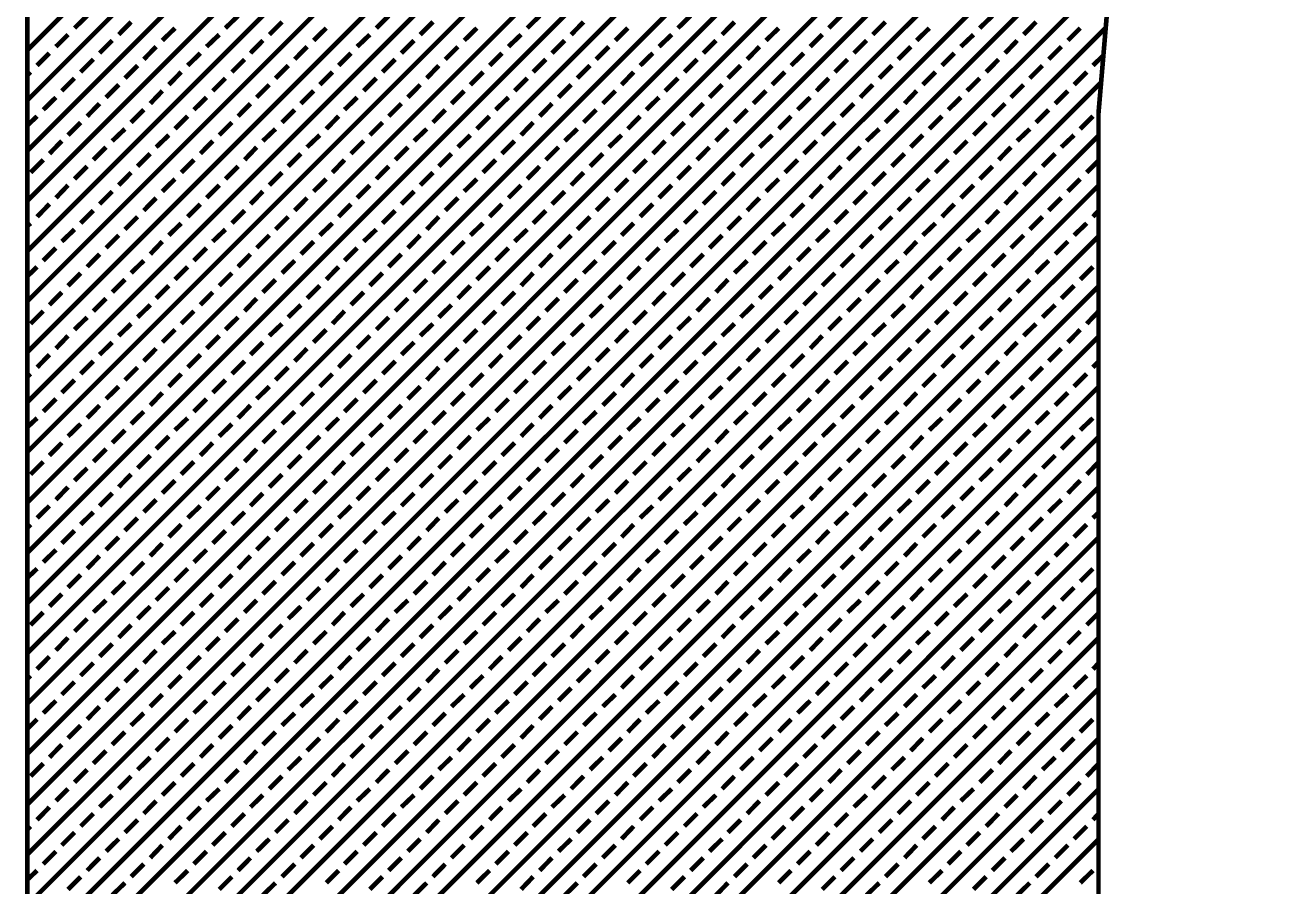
# Model space of a CAD drawing. Extents: x 2 to 176, y -19 to 159.
# Drawn here: x 102.981 to 104.002, y 118.233 to 118.94 of the extents above; entities that cross this region are included whole.
import ezdxf

# ---------------------------------------------------------------- set-up
doc = ezdxf.new("R2010")
doc.units = 0
doc.layers.add('BG_SILKSCREEN_TOP', color=7, linetype='CONTINUOUS')

msp = doc.modelspace()

# ---------------------------------------------------------------- linework, layer by layer
at = {"layer": 'BG_SILKSCREEN_TOP', "const_width": 0.00381}
for points in [[(102.983284, 118.83644), (104.604058, 120.457214)], [(102.983284, 118.795292), (104.645206, 120.45696)], [(102.983284, 118.75389), (104.683814, 120.45442)], [(102.983284, 118.712742), (104.722168, 120.451626)], [(102.983284, 118.877842), (104.557068, 120.451372)], [(102.983284, 118.671086), (104.760522, 120.448324)], [(102.983284, 118.91899), (104.510078, 120.445784)], [(102.983284, 118.629938), (104.79405, 120.440704)], [(102.983284, 118.589044), (104.827832, 120.433338)], [(102.983284, 118.547388), (104.861614, 120.425718)], [(102.983284, 118.50624), (104.894126, 120.417336)], [(102.983284, 119.959374), (102.983284, 117.952774)], [(102.983284, 118.464838), (103.984552, 119.46636)], [(102.983284, 118.42369), (103.947976, 119.388128)], [(102.983284, 118.382288), (103.922322, 119.321072)], [(102.983284, 118.34114), (103.90759, 119.265446)], [(102.983284, 118.299484), (103.893112, 119.209566)], [(103.86314, 118.867428), (103.891588, 119.203216)], [(102.983284, 118.258336), (103.888286, 119.163084)], [(102.983284, 118.216934), (103.884222, 119.117872)], [(102.983284, 118.175786), (103.880412, 119.07266)], [(102.983284, 118.134384), (103.876856, 119.027956)], [(102.983284, 118.093236), (103.873046, 118.982744)], [(103.022146, 118.937278), (103.03256, 118.947438)], [(103.146098, 118.937278), (103.156512, 118.947438)], [(103.27005, 118.937278), (103.28021, 118.947438)], [(103.394002, 118.937278), (103.404162, 118.947438)], [(103.5177, 118.937278), (103.528114, 118.947438)], [(103.641652, 118.937278), (103.651812, 118.947438)], [(103.765604, 118.937278), (103.776018, 118.947438)], [(102.983284, 118.051834), (103.868982, 118.937532)], [(103.058468, 118.931944), (103.068628, 118.942358)], [(103.094282, 118.927118), (103.104696, 118.937278)], [(103.182166, 118.931944), (103.19258, 118.942358)], [(103.218488, 118.927118), (103.228902, 118.937278)], [(103.306118, 118.931944), (103.316532, 118.942358)], [(103.342186, 118.927118), (103.3526, 118.937278)], [(103.43007, 118.931944), (103.44023, 118.942358)], [(103.466392, 118.927118), (103.476552, 118.937278)], [(103.554022, 118.931944), (103.564182, 118.942358)], [(103.59009, 118.927118), (103.600504, 118.937278)], [(103.67772, 118.931944), (103.688134, 118.942358)], [(103.713788, 118.927118), (103.724202, 118.937278)], [(103.801672, 118.931944), (103.811832, 118.942358)], [(103.837994, 118.927118), (103.848154, 118.937278)], [(103.006906, 118.922038), (103.016812, 118.931944)], [(103.04272, 118.916704), (103.053134, 118.927118)], [(103.130604, 118.922038), (103.141018, 118.931944)], [(103.166672, 118.916704), (103.176832, 118.927118)], [(103.254302, 118.922038), (103.264716, 118.931944)], [(103.290624, 118.916704), (103.301038, 118.927118)], [(103.378508, 118.922038), (103.388922, 118.931944)], [(103.414322, 118.916704), (103.424736, 118.927118)], [(103.502206, 118.922038), (103.51262, 118.931944)], [(103.538528, 118.916704), (103.548942, 118.927118)], [(103.626412, 118.922038), (103.636318, 118.931944)], [(103.662226, 118.916704), (103.67264, 118.927118)], [(103.75011, 118.922038), (103.760524, 118.931944)], [(103.786432, 118.916704), (103.796338, 118.927118)], [(102.991412, 118.906544), (103.001572, 118.916704)], [(103.079042, 118.911624), (103.089202, 118.922038)], [(103.11511, 118.906544), (103.125524, 118.916704)], [(103.202994, 118.911624), (103.213154, 118.922038)], [(103.239062, 118.906544), (103.249222, 118.916704)], [(103.326692, 118.911624), (103.337106, 118.922038)], [(103.363014, 118.906544), (103.373174, 118.916704)], [(103.450644, 118.911624), (103.461058, 118.922038)], [(103.486712, 118.906544), (103.497126, 118.916704)], [(103.574596, 118.911624), (103.584756, 118.922038)], [(103.610664, 118.906544), (103.621078, 118.916704)], [(103.698548, 118.911624), (103.708962, 118.922038)], [(103.734616, 118.906544), (103.744776, 118.916704)], [(103.822246, 118.911624), (103.83266, 118.922038)], [(103.858568, 118.906544), (103.867204, 118.914926)], [(103.027226, 118.90121), (103.03764, 118.911624)], [(103.063548, 118.89613), (103.073962, 118.906544)], [(103.151432, 118.90121), (103.161846, 118.911624)], [(103.187246, 118.89613), (103.19766, 118.906544)], [(103.27513, 118.90121), (103.285544, 118.911624)], [(103.311452, 118.89613), (103.321358, 118.906544)], [(103.398828, 118.90121), (103.409242, 118.911624)], [(103.43515, 118.89613), (103.445564, 118.906544)], [(103.523034, 118.90121), (103.533448, 118.911624)], [(103.558848, 118.89613), (103.569262, 118.906544)], [(103.646732, 118.90121), (103.657146, 118.911624)], [(103.683054, 118.89613), (103.693468, 118.906544)], [(103.770938, 118.90121), (103.781098, 118.911624)], [(103.806752, 118.89613), (103.817166, 118.906544)], [(102.983284, 118.89867), (102.986078, 118.90121)], [(103.011732, 118.885716), (103.022146, 118.89613)], [(103.099616, 118.890796), (103.109776, 118.90121)], [(103.135684, 118.885716), (103.146098, 118.89613)], [(103.223568, 118.890796), (103.233982, 118.90121)], [(103.259636, 118.885716), (103.27005, 118.89613)], [(103.347266, 118.890796), (103.35768, 118.90121)], [(103.383588, 118.885716), (103.394002, 118.89613)], [(103.471472, 118.890796), (103.481378, 118.90121)], [(103.507286, 118.885716), (103.5177, 118.89613)], [(103.59517, 118.890796), (103.605584, 118.90121)], [(103.631492, 118.885716), (103.641652, 118.89613)], [(103.718868, 118.890796), (103.729282, 118.90121)], [(103.75519, 118.885716), (103.765604, 118.89613)], [(103.843074, 118.890796), (103.853488, 118.90121)], [(102.983284, 118.010686), (103.865426, 118.892828)], [(103.048054, 118.880382), (103.058468, 118.890796)], [(103.084376, 118.875302), (103.094282, 118.885716)], [(103.171752, 118.880382), (103.182166, 118.890796)], [(103.208074, 118.875302), (103.218488, 118.885716)], [(103.295958, 118.880382), (103.306118, 118.890796)], [(103.331772, 118.875302), (103.342186, 118.885716)], [(103.419656, 118.880382), (103.43007, 118.890796)], [(103.455978, 118.875302), (103.466392, 118.885716)], [(103.543608, 118.880382), (103.554022, 118.890796)], [(103.579676, 118.875302), (103.59009, 118.885716)], [(103.66756, 118.880382), (103.67772, 118.890796)], [(103.703882, 118.875302), (103.713788, 118.885716)], [(103.791258, 118.880382), (103.801672, 118.890796)], [(103.82758, 118.875302), (103.837994, 118.885716)], [(102.996492, 118.870222), (103.006906, 118.880382)], [(103.03256, 118.864888), (103.04272, 118.875302)], [(103.12019, 118.870222), (103.130604, 118.880382)], [(103.156512, 118.864888), (103.166672, 118.875302)], [(103.243888, 118.870222), (103.254302, 118.880382)], [(103.28021, 118.864888), (103.290624, 118.875302)], [(103.368094, 118.870222), (103.378508, 118.880382)], [(103.404162, 118.864888), (103.414322, 118.875302)], [(103.491792, 118.870222), (103.502206, 118.880382)], [(103.528114, 118.864888), (103.538528, 118.875302)], [(103.615998, 118.870222), (103.626412, 118.880382)], [(103.651812, 118.864888), (103.662226, 118.875302)], [(103.739696, 118.870222), (103.75011, 118.880382)], [(103.776018, 118.864888), (103.786432, 118.875302)], [(102.983284, 118.857268), (102.991412, 118.864888)], [(103.068628, 118.859808), (103.079042, 118.870222)], [(103.104696, 118.854474), (103.11511, 118.864888)], [(103.19258, 118.859808), (103.202994, 118.870222)], [(103.228902, 118.854474), (103.239062, 118.864888)], [(103.316532, 118.859808), (103.326692, 118.870222)], [(103.3526, 118.854474), (103.363014, 118.864888)], [(103.44023, 118.859808), (103.450644, 118.870222)], [(103.476552, 118.854474), (103.486712, 118.864888)], [(103.564182, 118.859808), (103.574596, 118.870222)], [(103.600504, 118.854474), (103.610664, 118.864888)], [(103.688134, 118.859808), (103.698548, 118.870222)], [(103.724202, 118.854474), (103.734616, 118.864888)], [(103.811832, 118.859808), (103.822246, 118.870222)], [(103.848154, 118.854474), (103.858568, 118.864888)], [(103.86314, 117.967252), (103.86314, 118.867428)], [(103.016812, 118.849394), (103.027226, 118.859808)], [(103.053134, 118.844568), (103.063548, 118.854474)], [(103.141018, 118.849394), (103.151432, 118.859808)], [(103.176832, 118.844568), (103.187246, 118.854474)], [(103.264716, 118.849394), (103.27513, 118.859808)], [(103.301038, 118.844568), (103.311452, 118.854474)], [(103.388922, 118.849394), (103.398828, 118.859808)], [(103.424736, 118.844568), (103.43515, 118.854474)], [(103.51262, 118.849394), (103.523034, 118.859808)], [(103.548942, 118.844568), (103.558848, 118.854474)], [(103.636318, 118.849394), (103.646732, 118.859808)], [(103.67264, 118.844568), (103.683054, 118.854474)], [(103.760524, 118.849394), (103.770938, 118.859808)], [(103.796338, 118.844568), (103.806752, 118.854474)], [(102.983284, 117.96903), (103.86314, 118.848886)], [(103.001572, 118.834154), (103.011732, 118.844568)], [(103.089202, 118.839488), (103.099616, 118.849394)], [(103.125524, 118.834154), (103.135684, 118.844568)], [(103.213154, 118.839488), (103.223568, 118.849394)], [(103.249222, 118.834154), (103.259636, 118.844568)], [(103.337106, 118.839488), (103.347266, 118.849394)], [(103.373174, 118.834154), (103.383588, 118.844568)], [(103.461058, 118.839488), (103.471472, 118.849394)], [(103.497126, 118.834154), (103.507286, 118.844568)], [(103.584756, 118.839488), (103.59517, 118.849394)], [(103.621078, 118.834154), (103.631492, 118.844568)], [(103.708962, 118.839488), (103.718868, 118.849394)], [(103.744776, 118.834154), (103.75519, 118.844568)], [(103.83266, 118.839488), (103.843074, 118.849394)], [(103.03764, 118.829074), (103.048054, 118.839488)], [(103.073962, 118.82374), (103.084376, 118.834154)], [(103.161846, 118.829074), (103.171752, 118.839488)], [(103.19766, 118.82374), (103.208074, 118.834154)], [(103.285544, 118.829074), (103.295958, 118.839488)], [(103.321358, 118.82374), (103.331772, 118.834154)], [(103.409242, 118.829074), (103.419656, 118.839488)], [(103.445564, 118.82374), (103.455978, 118.834154)], [(103.533448, 118.829074), (103.543608, 118.839488)], [(103.569262, 118.82374), (103.579676, 118.834154)], [(103.657146, 118.829074), (103.66756, 118.839488)], [(103.693468, 118.82374), (103.703882, 118.834154)], [(103.781098, 118.829074), (103.791258, 118.839488)], [(103.817166, 118.82374), (103.82758, 118.834154)], [(102.986078, 118.81866), (102.996492, 118.829074)], [(103.022146, 118.813326), (103.03256, 118.82374)], [(103.109776, 118.81866), (103.12019, 118.829074)], [(103.146098, 118.813326), (103.156512, 118.82374)], [(103.233982, 118.81866), (103.243888, 118.829074)], [(103.27005, 118.813326), (103.28021, 118.82374)], [(103.35768, 118.81866), (103.368094, 118.829074)], [(103.394002, 118.813326), (103.404162, 118.82374)], [(103.481378, 118.81866), (103.491792, 118.829074)], [(103.5177, 118.813326), (103.528114, 118.82374)], [(103.605584, 118.81866), (103.615998, 118.829074)], [(103.641652, 118.813326), (103.651812, 118.82374)], [(103.729282, 118.81866), (103.739696, 118.829074)], [(103.765604, 118.813326), (103.776018, 118.82374)], [(103.853488, 118.81866), (103.86314, 118.828566)], [(103.058468, 118.808246), (103.068628, 118.81866)], [(103.094282, 118.803166), (103.104696, 118.813326)], [(103.182166, 118.808246), (103.19258, 118.81866)], [(103.218488, 118.803166), (103.228902, 118.813326)], [(103.306118, 118.808246), (103.316532, 118.81866)], [(103.342186, 118.803166), (103.3526, 118.813326)], [(103.43007, 118.808246), (103.44023, 118.81866)], [(103.466392, 118.803166), (103.476552, 118.813326)], [(103.554022, 118.808246), (103.564182, 118.81866)], [(103.59009, 118.803166), (103.600504, 118.813326)], [(103.67772, 118.808246), (103.688134, 118.81866)], [(103.713788, 118.803166), (103.724202, 118.813326)], [(103.801672, 118.808246), (103.811832, 118.81866)], [(103.837994, 118.803166), (103.848154, 118.813326)], [(102.985824, 117.930168), (103.86314, 118.807992)], [(103.006906, 118.797832), (103.016812, 118.808246)], [(103.04272, 118.792752), (103.053134, 118.803166)], [(103.130604, 118.797832), (103.141018, 118.808246)], [(103.166672, 118.792752), (103.176832, 118.803166)], [(103.254302, 118.797832), (103.264716, 118.808246)], [(103.290624, 118.792752), (103.301038, 118.803166)], [(103.378508, 118.797832), (103.388922, 118.808246)], [(103.414322, 118.792752), (103.424736, 118.803166)], [(103.502206, 118.797832), (103.51262, 118.808246)], [(103.538528, 118.792752), (103.548942, 118.803166)], [(103.626412, 118.797832), (103.636318, 118.808246)], [(103.662226, 118.792752), (103.67264, 118.803166)], [(103.75011, 118.797832), (103.760524, 118.808246)], [(103.786432, 118.792752), (103.796338, 118.803166)], [(102.991412, 118.782338), (103.001572, 118.792752)], [(103.079042, 118.787418), (103.089202, 118.797832)], [(103.11511, 118.782338), (103.125524, 118.792752)], [(103.202994, 118.787418), (103.213154, 118.797832)], [(103.239062, 118.782338), (103.249222, 118.792752)], [(103.326692, 118.787418), (103.337106, 118.797832)], [(103.363014, 118.782338), (103.373174, 118.792752)], [(103.450644, 118.787418), (103.461058, 118.797832)], [(103.486712, 118.782338), (103.497126, 118.792752)], [(103.574596, 118.787418), (103.584756, 118.797832)], [(103.610664, 118.782338), (103.621078, 118.792752)], [(103.698548, 118.787418), (103.708962, 118.797832)], [(103.734616, 118.782338), (103.744776, 118.792752)], [(103.822246, 118.787418), (103.83266, 118.797832)], [(103.027226, 118.777004), (103.03764, 118.787418)], [(103.063548, 118.771924), (103.073962, 118.782338)], [(103.151432, 118.777004), (103.161846, 118.787418)], [(103.187246, 118.771924), (103.19766, 118.782338)], [(103.27513, 118.777004), (103.285544, 118.787418)], [(103.311452, 118.771924), (103.321358, 118.782338)], [(103.398828, 118.777004), (103.409242, 118.787418)], [(103.43515, 118.771924), (103.445564, 118.782338)], [(103.523034, 118.777004), (103.533448, 118.787418)], [(103.558848, 118.771924), (103.569262, 118.782338)], [(103.646732, 118.777004), (103.657146, 118.787418)], [(103.683054, 118.771924), (103.693468, 118.782338)], [(103.770938, 118.777004), (103.781098, 118.787418)], [(103.806752, 118.771924), (103.817166, 118.782338)], [(103.858568, 118.782338), (103.86314, 118.787164)], [(102.983284, 118.774464), (102.986078, 118.777004)], [(103.011732, 118.762018), (103.022146, 118.771924)], [(103.099616, 118.767098), (103.109776, 118.777004)], [(103.135684, 118.762018), (103.146098, 118.771924)], [(103.223568, 118.767098), (103.233982, 118.777004)], [(103.259636, 118.762018), (103.27005, 118.771924)], [(103.347266, 118.767098), (103.35768, 118.777004)], [(103.383588, 118.762018), (103.394002, 118.771924)], [(103.471472, 118.767098), (103.481378, 118.777004)], [(103.507286, 118.762018), (103.5177, 118.771924)], [(103.59517, 118.767098), (103.605584, 118.777004)], [(103.631492, 118.762018), (103.641652, 118.771924)], [(103.718868, 118.767098), (103.729282, 118.777004)], [(103.75519, 118.762018), (103.765604, 118.771924)], [(103.843074, 118.767098), (103.853488, 118.777004)], [(102.98938, 117.89283), (103.86314, 118.766336)], [(103.048054, 118.756684), (103.058468, 118.767098)], [(103.084376, 118.751604), (103.094282, 118.762018)], [(103.171752, 118.756684), (103.182166, 118.767098)], [(103.208074, 118.751604), (103.218488, 118.762018)], [(103.295958, 118.756684), (103.306118, 118.767098)], [(103.331772, 118.751604), (103.342186, 118.762018)], [(103.419656, 118.756684), (103.43007, 118.767098)], [(103.455978, 118.751604), (103.466392, 118.762018)], [(103.543608, 118.756684), (103.554022, 118.767098)], [(103.579676, 118.751604), (103.59009, 118.762018)], [(103.66756, 118.756684), (103.67772, 118.767098)], [(103.703882, 118.751604), (103.713788, 118.762018)], [(103.791258, 118.756684), (103.801672, 118.767098)], [(103.82758, 118.751604), (103.837994, 118.762018)], [(102.996492, 118.74627), (103.006906, 118.756684)], [(103.03256, 118.74119), (103.04272, 118.751604)], [(103.12019, 118.74627), (103.130604, 118.756684)], [(103.156512, 118.74119), (103.166672, 118.751604)], [(103.243888, 118.74627), (103.254302, 118.756684)], [(103.28021, 118.74119), (103.290624, 118.751604)], [(103.368094, 118.74627), (103.378508, 118.756684)], [(103.404162, 118.74119), (103.414322, 118.751604)], [(103.491792, 118.74627), (103.502206, 118.756684)], [(103.528114, 118.74119), (103.538528, 118.751604)], [(103.615998, 118.74627), (103.626412, 118.756684)], [(103.651812, 118.74119), (103.662226, 118.751604)], [(103.739696, 118.74627), (103.75011, 118.756684)], [(103.776018, 118.74119), (103.786432, 118.751604)], [(102.983284, 118.733316), (102.991412, 118.74119)], [(103.068628, 118.73611), (103.079042, 118.74627)], [(103.104696, 118.730776), (103.11511, 118.74119)], [(103.19258, 118.73611), (103.202994, 118.74627)], [(103.228902, 118.730776), (103.239062, 118.74119)], [(103.316532, 118.73611), (103.326692, 118.74627)], [(103.3526, 118.730776), (103.363014, 118.74119)], [(103.44023, 118.73611), (103.450644, 118.74627)], [(103.476552, 118.730776), (103.486712, 118.74119)], [(103.564182, 118.73611), (103.574596, 118.74627)], [(103.600504, 118.730776), (103.610664, 118.74119)], [(103.688134, 118.73611), (103.698548, 118.74627)], [(103.724202, 118.730776), (103.734616, 118.74119)], [(103.811832, 118.73611), (103.822246, 118.74627)], [(103.848154, 118.730776), (103.858568, 118.74119)], [(103.016812, 118.725696), (103.027226, 118.73611)], [(103.053134, 118.720362), (103.063548, 118.730776)], [(103.141018, 118.725696), (103.151432, 118.73611)], [(103.176832, 118.720362), (103.187246, 118.730776)], [(103.264716, 118.725696), (103.27513, 118.73611)], [(103.301038, 118.720362), (103.311452, 118.730776)], [(103.388922, 118.725696), (103.398828, 118.73611)], [(103.424736, 118.720362), (103.43515, 118.730776)], [(103.51262, 118.725696), (103.523034, 118.73611)], [(103.548942, 118.720362), (103.558848, 118.730776)], [(103.636318, 118.725696), (103.646732, 118.73611)], [(103.67264, 118.720362), (103.683054, 118.730776)], [(103.760524, 118.725696), (103.770938, 118.73611)], [(103.796338, 118.720362), (103.806752, 118.730776)], [(102.994714, 117.856508), (103.86314, 118.725188)], [(103.001572, 118.709948), (103.011732, 118.720362)], [(103.089202, 118.715282), (103.099616, 118.725696)], [(103.125524, 118.709948), (103.135684, 118.720362)], [(103.213154, 118.715282), (103.223568, 118.725696)], [(103.249222, 118.709948), (103.259636, 118.720362)], [(103.337106, 118.715282), (103.347266, 118.725696)], [(103.373174, 118.709948), (103.383588, 118.720362)], [(103.461058, 118.715282), (103.471472, 118.725696)], [(103.497126, 118.709948), (103.507286, 118.720362)], [(103.584756, 118.715282), (103.59517, 118.725696)], [(103.621078, 118.709948), (103.631492, 118.720362)], [(103.708962, 118.715282), (103.718868, 118.725696)], [(103.744776, 118.709948), (103.75519, 118.720362)], [(103.83266, 118.715282), (103.843074, 118.725696)], [(103.03764, 118.704868), (103.048054, 118.715282)], [(103.073962, 118.699788), (103.084376, 118.709948)], [(103.161846, 118.704868), (103.171752, 118.715282)], [(103.19766, 118.699788), (103.208074, 118.709948)], [(103.285544, 118.704868), (103.295958, 118.715282)], [(103.321358, 118.699788), (103.331772, 118.709948)], [(103.409242, 118.704868), (103.419656, 118.715282)], [(103.445564, 118.699788), (103.455978, 118.709948)], [(103.533448, 118.704868), (103.543608, 118.715282)], [(103.569262, 118.699788), (103.579676, 118.709948)], [(103.657146, 118.704868), (103.66756, 118.715282)], [(103.693468, 118.699788), (103.703882, 118.709948)], [(103.781098, 118.704868), (103.791258, 118.715282)], [(103.817166, 118.699788), (103.82758, 118.709948)], [(102.986078, 118.694454), (102.996492, 118.704868)], [(103.022146, 118.689628), (103.03256, 118.699788)], [(103.109776, 118.694454), (103.12019, 118.704868)], [(103.146098, 118.689628), (103.156512, 118.699788)], [(103.233982, 118.694454), (103.243888, 118.704868)], [(103.27005, 118.689628), (103.28021, 118.699788)], [(103.35768, 118.694454), (103.368094, 118.704868)], [(103.394002, 118.689628), (103.404162, 118.699788)], [(103.481378, 118.694454), (103.491792, 118.704868)], [(103.5177, 118.689628), (103.528114, 118.699788)], [(103.605584, 118.694454), (103.615998, 118.704868)], [(103.641652, 118.689628), (103.651812, 118.699788)], [(103.729282, 118.694454), (103.739696, 118.704868)], [(103.765604, 118.689628), (103.776018, 118.699788)], [(103.853488, 118.694454), (103.86314, 118.704614)], [(103.058468, 118.684548), (103.068628, 118.694454)], [(103.094282, 118.679214), (103.104696, 118.689628)], [(103.182166, 118.684548), (103.19258, 118.694454)], [(103.218488, 118.679214), (103.228902, 118.689628)], [(103.306118, 118.684548), (103.316532, 118.694454)], [(103.342186, 118.679214), (103.3526, 118.689628)], [(103.43007, 118.684548), (103.44023, 118.694454)], [(103.466392, 118.679214), (103.476552, 118.689628)], [(103.554022, 118.684548), (103.564182, 118.694454)], [(103.59009, 118.679214), (103.600504, 118.689628)], [(103.67772, 118.684548), (103.688134, 118.694454)], [(103.713788, 118.679214), (103.724202, 118.689628)], [(103.801672, 118.684548), (103.811832, 118.694454)], [(103.837994, 118.679214), (103.848154, 118.689628)], [(103.004366, 117.825012), (103.86314, 118.683786)], [(103.006906, 118.674134), (103.016812, 118.684548)], [(103.04272, 118.669054), (103.053134, 118.679214)], [(103.130604, 118.674134), (103.141018, 118.684548)], [(103.166672, 118.669054), (103.176832, 118.679214)], [(103.254302, 118.674134), (103.264716, 118.684548)], [(103.290624, 118.669054), (103.301038, 118.679214)], [(103.378508, 118.674134), (103.388922, 118.684548)], [(103.414322, 118.669054), (103.424736, 118.679214)], [(103.502206, 118.674134), (103.51262, 118.684548)], [(103.538528, 118.669054), (103.548942, 118.679214)], [(103.626412, 118.674134), (103.636318, 118.684548)], [(103.662226, 118.669054), (103.67264, 118.679214)], [(103.75011, 118.674134), (103.760524, 118.684548)], [(103.786432, 118.669054), (103.796338, 118.679214)], [(102.991412, 118.65864), (103.001572, 118.669054)], [(103.079042, 118.66372), (103.089202, 118.674134)], [(103.11511, 118.65864), (103.125524, 118.669054)], [(103.202994, 118.66372), (103.213154, 118.674134)], [(103.239062, 118.65864), (103.249222, 118.669054)], [(103.326692, 118.66372), (103.337106, 118.674134)], [(103.363014, 118.65864), (103.373174, 118.669054)], [(103.450644, 118.66372), (103.461058, 118.674134)], [(103.486712, 118.65864), (103.497126, 118.669054)], [(103.574596, 118.66372), (103.584756, 118.674134)], [(103.610664, 118.65864), (103.621078, 118.669054)], [(103.698548, 118.66372), (103.708962, 118.674134)], [(103.734616, 118.65864), (103.744776, 118.669054)], [(103.822246, 118.66372), (103.83266, 118.674134)], [(103.027226, 118.653306), (103.03764, 118.66372)], [(103.063548, 118.648226), (103.073962, 118.65864)], [(103.151432, 118.653306), (103.161846, 118.66372)], [(103.187246, 118.648226), (103.19766, 118.65864)], [(103.27513, 118.653306), (103.285544, 118.66372)], [(103.311452, 118.648226), (103.321358, 118.65864)], [(103.398828, 118.653306), (103.409242, 118.66372)], [(103.43515, 118.648226), (103.445564, 118.65864)], [(103.523034, 118.653306), (103.533448, 118.66372)], [(103.558848, 118.648226), (103.569262, 118.65864)], [(103.646732, 118.653306), (103.657146, 118.66372)], [(103.683054, 118.648226), (103.693468, 118.65864)], [(103.770938, 118.653306), (103.781098, 118.66372)], [(103.806752, 118.648226), (103.817166, 118.65864)], [(103.858568, 118.65864), (103.86314, 118.663466)], [(102.983284, 118.650766), (102.986078, 118.653306)], [(103.011732, 118.637812), (103.022146, 118.648226)], [(103.099616, 118.642892), (103.109776, 118.653306)], [(103.135684, 118.637812), (103.146098, 118.648226)], [(103.223568, 118.642892), (103.233982, 118.653306)], [(103.259636, 118.637812), (103.27005, 118.648226)], [(103.347266, 118.642892), (103.35768, 118.653306)], [(103.383588, 118.637812), (103.394002, 118.648226)], [(103.471472, 118.642892), (103.481378, 118.653306)], [(103.507286, 118.637812), (103.5177, 118.648226)], [(103.59517, 118.642892), (103.605584, 118.653306)], [(103.631492, 118.637812), (103.641652, 118.648226)], [(103.718868, 118.642892), (103.729282, 118.653306)], [(103.75519, 118.637812), (103.765604, 118.648226)], [(103.843074, 118.642892), (103.853488, 118.653306)], [(103.014018, 117.793516), (103.86314, 118.642638)], [(103.048054, 118.632732), (103.058468, 118.642892)], [(103.084376, 118.627398), (103.094282, 118.637812)], [(103.171752, 118.632732), (103.182166, 118.642892)], [(103.208074, 118.627398), (103.218488, 118.637812)], [(103.295958, 118.632732), (103.306118, 118.642892)], [(103.331772, 118.627398), (103.342186, 118.637812)], [(103.419656, 118.632732), (103.43007, 118.642892)], [(103.455978, 118.627398), (103.466392, 118.637812)], [(103.543608, 118.632732), (103.554022, 118.642892)], [(103.579676, 118.627398), (103.59009, 118.637812)], [(103.66756, 118.632732), (103.67772, 118.642892)], [(103.703882, 118.627398), (103.713788, 118.637812)], [(103.791258, 118.632732), (103.801672, 118.642892)], [(103.82758, 118.627398), (103.837994, 118.637812)], [(102.996492, 118.622318), (103.006906, 118.632732)], [(103.12019, 118.622318), (103.130604, 118.632732)], [(103.243888, 118.622318), (103.254302, 118.632732)], [(103.368094, 118.622318), (103.378508, 118.632732)], [(103.491792, 118.622318), (103.502206, 118.632732)], [(103.615998, 118.622318), (103.626412, 118.632732)], [(103.739696, 118.622318), (103.75011, 118.632732)], [(103.03256, 118.616984), (103.04272, 118.627398)], [(103.068628, 118.612158), (103.079042, 118.622318)], [(103.156512, 118.616984), (103.166672, 118.627398)], [(103.19258, 118.612158), (103.202994, 118.622318)], [(103.28021, 118.616984), (103.290624, 118.627398)], [(103.316532, 118.612158), (103.326692, 118.622318)], [(103.404162, 118.616984), (103.414322, 118.627398)], [(103.44023, 118.612158), (103.450644, 118.622318)], [(103.528114, 118.616984), (103.538528, 118.627398)], [(103.564182, 118.612158), (103.574596, 118.622318)], [(103.651812, 118.616984), (103.662226, 118.627398)], [(103.688134, 118.612158), (103.698548, 118.622318)], [(103.776018, 118.616984), (103.786432, 118.627398)], [(103.811832, 118.612158), (103.822246, 118.622318)], [(102.983284, 118.609364), (102.991412, 118.616984)], [(103.016812, 118.601998), (103.027226, 118.612158)], [(103.053134, 118.596664), (103.063548, 118.607078)], [(103.104696, 118.607078), (103.11511, 118.616984)], [(103.141018, 118.601998), (103.151432, 118.612158)], [(103.176832, 118.596664), (103.187246, 118.607078)], [(103.228902, 118.607078), (103.239062, 118.616984)], [(103.264716, 118.601998), (103.27513, 118.612158)], [(103.301038, 118.596664), (103.311452, 118.607078)], [(103.3526, 118.607078), (103.363014, 118.616984)], [(103.388922, 118.601998), (103.398828, 118.612158)], [(103.424736, 118.596664), (103.43515, 118.607078)], [(103.476552, 118.607078), (103.486712, 118.616984)], [(103.51262, 118.601998), (103.523034, 118.612158)], [(103.548942, 118.596664), (103.558848, 118.607078)], [(103.600504, 118.607078), (103.610664, 118.616984)], [(103.636318, 118.601998), (103.646732, 118.612158)], [(103.67264, 118.596664), (103.683054, 118.607078)], [(103.724202, 118.607078), (103.734616, 118.616984)], [(103.760524, 118.601998), (103.770938, 118.612158)], [(103.796338, 118.596664), (103.806752, 118.607078)], [(103.848154, 118.607078), (103.858568, 118.616984)], [(103.027988, 117.766084), (103.86314, 118.60149)], [(103.089202, 118.591584), (103.099616, 118.601998)], [(103.213154, 118.591584), (103.223568, 118.601998)], [(103.337106, 118.591584), (103.347266, 118.601998)], [(103.461058, 118.591584), (103.471472, 118.601998)], [(103.584756, 118.591584), (103.59517, 118.601998)], [(103.708962, 118.591584), (103.718868, 118.601998)], [(103.83266, 118.591584), (103.843074, 118.601998)], [(103.001572, 118.58625), (103.011732, 118.596664)], [(103.03764, 118.58117), (103.048054, 118.591584)], [(103.125524, 118.58625), (103.135684, 118.596664)], [(103.161846, 118.58117), (103.171752, 118.591584)], [(103.249222, 118.58625), (103.259636, 118.596664)], [(103.285544, 118.58117), (103.295958, 118.591584)], [(103.373174, 118.58625), (103.383588, 118.596664)], [(103.409242, 118.58117), (103.419656, 118.591584)], [(103.497126, 118.58625), (103.507286, 118.596664)], [(103.533448, 118.58117), (103.543608, 118.591584)], [(103.621078, 118.58625), (103.631492, 118.596664)], [(103.657146, 118.58117), (103.66756, 118.591584)], [(103.744776, 118.58625), (103.75519, 118.596664)], [(103.781098, 118.58117), (103.791258, 118.591584)], [(102.986078, 118.570756), (102.996492, 118.58117)], [(103.073962, 118.575836), (103.084376, 118.58625)], [(103.109776, 118.570756), (103.12019, 118.58117)], [(103.19766, 118.575836), (103.208074, 118.58625)], [(103.233982, 118.570756), (103.243888, 118.58117)], [(103.321358, 118.575836), (103.331772, 118.58625)], [(103.35768, 118.570756), (103.368094, 118.58117)], [(103.445564, 118.575836), (103.455978, 118.58625)], [(103.481378, 118.570756), (103.491792, 118.58117)], [(103.569262, 118.575836), (103.579676, 118.58625)], [(103.605584, 118.570756), (103.615998, 118.58117)], [(103.693468, 118.575836), (103.703882, 118.58625)], [(103.729282, 118.570756), (103.739696, 118.58117)], [(103.817166, 118.575836), (103.82758, 118.58625)], [(103.853488, 118.570756), (103.86314, 118.580662)], [(103.022146, 118.565676), (103.03256, 118.575836)], [(103.058468, 118.560342), (103.068628, 118.570756)], [(103.146098, 118.565676), (103.156512, 118.575836)], [(103.182166, 118.560342), (103.19258, 118.570756)], [(103.27005, 118.565676), (103.28021, 118.575836)], [(103.306118, 118.560342), (103.316532, 118.570756)], [(103.394002, 118.565676), (103.404162, 118.575836)], [(103.43007, 118.560342), (103.44023, 118.570756)], [(103.5177, 118.565676), (103.528114, 118.575836)], [(103.554022, 118.560342), (103.564182, 118.570756)], [(103.641652, 118.565676), (103.651812, 118.575836)], [(103.67772, 118.560342), (103.688134, 118.570756)], [(103.765604, 118.565676), (103.776018, 118.575836)], [(103.801672, 118.560342), (103.811832, 118.570756)], [(103.006906, 118.549928), (103.016812, 118.560342)], [(103.044752, 117.741192), (103.86314, 118.560088)], [(103.094282, 118.555262), (103.104696, 118.565676)], [(103.130604, 118.549928), (103.141018, 118.560342)], [(103.218488, 118.555262), (103.228902, 118.565676)], [(103.254302, 118.549928), (103.264716, 118.560342)], [(103.342186, 118.555262), (103.3526, 118.565676)], [(103.378508, 118.549928), (103.388922, 118.560342)], [(103.466392, 118.555262), (103.476552, 118.565676)], [(103.502206, 118.549928), (103.51262, 118.560342)], [(103.59009, 118.555262), (103.600504, 118.565676)], [(103.626412, 118.549928), (103.636318, 118.560342)], [(103.713788, 118.555262), (103.724202, 118.565676)], [(103.75011, 118.549928), (103.760524, 118.560342)], [(103.837994, 118.555262), (103.848154, 118.565676)], [(103.04272, 118.544848), (103.053134, 118.555262)], [(103.079042, 118.539768), (103.089202, 118.549928)], [(103.166672, 118.544848), (103.176832, 118.555262)], [(103.202994, 118.539768), (103.213154, 118.549928)], [(103.290624, 118.544848), (103.301038, 118.555262)], [(103.326692, 118.539768), (103.337106, 118.549928)], [(103.414322, 118.544848), (103.424736, 118.555262)], [(103.450644, 118.539768), (103.461058, 118.549928)], [(103.538528, 118.544848), (103.548942, 118.555262)], [(103.574596, 118.539768), (103.584756, 118.549928)], [(103.662226, 118.544848), (103.67264, 118.555262)], [(103.698548, 118.539768), (103.708962, 118.549928)], [(103.786432, 118.544848), (103.796338, 118.555262)], [(103.822246, 118.539768), (103.83266, 118.549928)], [(102.991412, 118.534942), (103.001572, 118.544848)], [(103.027226, 118.529608), (103.03764, 118.539768)], [(103.11511, 118.534942), (103.125524, 118.544848)], [(103.151432, 118.529608), (103.161846, 118.539768)], [(103.239062, 118.534942), (103.249222, 118.544848)], [(103.27513, 118.529608), (103.285544, 118.539768)], [(103.363014, 118.534942), (103.373174, 118.544848)], [(103.398828, 118.529608), (103.409242, 118.539768)], [(103.486712, 118.534942), (103.497126, 118.544848)], [(103.523034, 118.529608), (103.533448, 118.539768)], [(103.610664, 118.534942), (103.621078, 118.544848)], [(103.646732, 118.529608), (103.657146, 118.539768)], [(103.734616, 118.534942), (103.744776, 118.544848)], [(103.770938, 118.529608), (103.781098, 118.539768)], [(103.858568, 118.534942), (103.86314, 118.53926)], [(102.983284, 118.52656), (102.986078, 118.529608)], [(103.063548, 118.524528), (103.073962, 118.534942)], [(103.099616, 118.519194), (103.109776, 118.529608)], [(103.187246, 118.524528), (103.19766, 118.534942)], [(103.223568, 118.519194), (103.233982, 118.529608)], [(103.311452, 118.524528), (103.321358, 118.534942)], [(103.347266, 118.519194), (103.35768, 118.529608)], [(103.43515, 118.524528), (103.445564, 118.534942)], [(103.471472, 118.519194), (103.481378, 118.529608)], [(103.558848, 118.524528), (103.569262, 118.534942)], [(103.59517, 118.519194), (103.605584, 118.529608)], [(103.683054, 118.524528), (103.693468, 118.534942)], [(103.718868, 118.519194), (103.729282, 118.529608)], [(103.806752, 118.524528), (103.817166, 118.534942)], [(103.843074, 118.519194), (103.853488, 118.529608)], [(103.011732, 118.514114), (103.022146, 118.524528)], [(103.048054, 118.50878), (103.058468, 118.519194)], [(103.061008, 117.716808), (103.86314, 118.51894)], [(103.135684, 118.514114), (103.146098, 118.524528)], [(103.171752, 118.50878), (103.182166, 118.519194)], [(103.259636, 118.514114), (103.27005, 118.524528)], [(103.295958, 118.50878), (103.306118, 118.519194)], [(103.383588, 118.514114), (103.394002, 118.524528)], [(103.419656, 118.50878), (103.43007, 118.519194)], [(103.507286, 118.514114), (103.5177, 118.524528)], [(103.543608, 118.50878), (103.554022, 118.519194)], [(103.631492, 118.514114), (103.641652, 118.524528)], [(103.66756, 118.50878), (103.67772, 118.519194)], [(103.75519, 118.514114), (103.765604, 118.524528)], [(103.791258, 118.50878), (103.801672, 118.519194)], [(102.996492, 118.49862), (103.006906, 118.50878)], [(103.084376, 118.5037), (103.094282, 118.514114)], [(103.12019, 118.49862), (103.130604, 118.50878)], [(103.208074, 118.5037), (103.218488, 118.514114)], [(103.243888, 118.49862), (103.254302, 118.50878)], [(103.331772, 118.5037), (103.342186, 118.514114)], [(103.368094, 118.49862), (103.378508, 118.50878)], [(103.455978, 118.5037), (103.466392, 118.514114)], [(103.491792, 118.49862), (103.502206, 118.50878)], [(103.579676, 118.5037), (103.59009, 118.514114)], [(103.615998, 118.49862), (103.626412, 118.50878)], [(103.703882, 118.5037), (103.713788, 118.514114)], [(103.739696, 118.49862), (103.75011, 118.50878)], [(103.82758, 118.5037), (103.837994, 118.514114)], [(103.03256, 118.493286), (103.04272, 118.5037)], [(103.068628, 118.488206), (103.079042, 118.49862)], [(103.156512, 118.493286), (103.166672, 118.5037)], [(103.19258, 118.488206), (103.202994, 118.49862)], [(103.28021, 118.493286), (103.290624, 118.5037)], [(103.316532, 118.488206), (103.326692, 118.49862)], [(103.404162, 118.493286), (103.414322, 118.5037)], [(103.44023, 118.488206), (103.450644, 118.49862)], [(103.528114, 118.493286), (103.538528, 118.5037)], [(103.564182, 118.488206), (103.574596, 118.49862)], [(103.651812, 118.493286), (103.662226, 118.5037)], [(103.688134, 118.488206), (103.698548, 118.49862)], [(103.776018, 118.493286), (103.786432, 118.5037)], [(103.811832, 118.488206), (103.822246, 118.49862)], [(102.983284, 118.485666), (102.991412, 118.493286)], [(103.016812, 118.477792), (103.027226, 118.488206)], [(103.104696, 118.482872), (103.11511, 118.493286)], [(103.141018, 118.477792), (103.151432, 118.488206)], [(103.228902, 118.482872), (103.239062, 118.493286)], [(103.264716, 118.477792), (103.27513, 118.488206)], [(103.3526, 118.482872), (103.363014, 118.493286)], [(103.388922, 118.477792), (103.398828, 118.488206)], [(103.476552, 118.482872), (103.486712, 118.493286)], [(103.51262, 118.477792), (103.523034, 118.488206)], [(103.600504, 118.482872), (103.610664, 118.493286)], [(103.636318, 118.477792), (103.646732, 118.488206)], [(103.724202, 118.482872), (103.734616, 118.493286)], [(103.760524, 118.477792), (103.770938, 118.488206)], [(103.848154, 118.482872), (103.858568, 118.493286)], [(103.053134, 118.472458), (103.063548, 118.482872)], [(103.077518, 117.691916), (103.86314, 118.477284)], [(103.089202, 118.467378), (103.099616, 118.477792)], [(103.176832, 118.472458), (103.187246, 118.482872)], [(103.213154, 118.467378), (103.223568, 118.477792)], [(103.301038, 118.472458), (103.311452, 118.482872)], [(103.337106, 118.467378), (103.347266, 118.477792)], [(103.424736, 118.472458), (103.43515, 118.482872)], [(103.461058, 118.467378), (103.471472, 118.477792)], [(103.548942, 118.472458), (103.558848, 118.482872)], [(103.584756, 118.467378), (103.59517, 118.477792)], [(103.67264, 118.472458), (103.683054, 118.482872)], [(103.708962, 118.467378), (103.718868, 118.477792)], [(103.796338, 118.472458), (103.806752, 118.482872)], [(103.83266, 118.467378), (103.843074, 118.477792)], [(103.001572, 118.462298), (103.011732, 118.472458)], [(103.03764, 118.457472), (103.048054, 118.467378)], [(103.125524, 118.462298), (103.135684, 118.472458)], [(103.161846, 118.457472), (103.171752, 118.467378)], [(103.249222, 118.462298), (103.259636, 118.472458)], [(103.285544, 118.457472), (103.295958, 118.467378)], [(103.373174, 118.462298), (103.383588, 118.472458)], [(103.409242, 118.457472), (103.419656, 118.467378)], [(103.497126, 118.462298), (103.507286, 118.472458)], [(103.533448, 118.457472), (103.543608, 118.467378)], [(103.621078, 118.462298), (103.631492, 118.472458)], [(103.657146, 118.457472), (103.66756, 118.467378)], [(103.744776, 118.462298), (103.75519, 118.472458)], [(103.781098, 118.457472), (103.791258, 118.467378)], [(102.986078, 118.447058), (102.996492, 118.457472)], [(103.073962, 118.452138), (103.084376, 118.462298)], [(103.109776, 118.447058), (103.12019, 118.457472)], [(103.19766, 118.452138), (103.208074, 118.462298)], [(103.233982, 118.447058), (103.243888, 118.457472)], [(103.321358, 118.452138), (103.331772, 118.462298)], [(103.35768, 118.447058), (103.368094, 118.457472)], [(103.445564, 118.452138), (103.455978, 118.462298)], [(103.481378, 118.447058), (103.491792, 118.457472)], [(103.569262, 118.452138), (103.579676, 118.462298)], [(103.605584, 118.447058), (103.615998, 118.457472)], [(103.693468, 118.452138), (103.703882, 118.462298)], [(103.729282, 118.447058), (103.739696, 118.457472)], [(103.817166, 118.452138), (103.82758, 118.462298)], [(103.853488, 118.447058), (103.86314, 118.45671)], [(103.022146, 118.441724), (103.03256, 118.452138)], [(103.058468, 118.436644), (103.068628, 118.447058)], [(103.146098, 118.441724), (103.156512, 118.452138)], [(103.182166, 118.436644), (103.19258, 118.447058)], [(103.27005, 118.441724), (103.28021, 118.452138)], [(103.306118, 118.436644), (103.316532, 118.447058)], [(103.394002, 118.441724), (103.404162, 118.452138)], [(103.43007, 118.436644), (103.44023, 118.447058)], [(103.5177, 118.441724), (103.528114, 118.452138)], [(103.554022, 118.436644), (103.564182, 118.447058)], [(103.641652, 118.441724), (103.651812, 118.452138)], [(103.67772, 118.436644), (103.688134, 118.447058)], [(103.765604, 118.441724), (103.776018, 118.452138)], [(103.801672, 118.436644), (103.811832, 118.447058)], [(103.006906, 118.42623), (103.016812, 118.436644)], [(103.094282, 118.431564), (103.104696, 118.441724)], [(103.094282, 117.667024), (103.86314, 118.43639)], [(103.130604, 118.42623), (103.141018, 118.436644)], [(103.218488, 118.431564), (103.228902, 118.441724)], [(103.254302, 118.42623), (103.264716, 118.436644)], [(103.342186, 118.431564), (103.3526, 118.441724)], [(103.378508, 118.42623), (103.388922, 118.436644)], [(103.466392, 118.431564), (103.476552, 118.441724)], [(103.502206, 118.42623), (103.51262, 118.436644)], [(103.59009, 118.431564), (103.600504, 118.441724)], [(103.626412, 118.42623), (103.636318, 118.436644)], [(103.713788, 118.431564), (103.724202, 118.441724)], [(103.75011, 118.42623), (103.760524, 118.436644)], [(103.837994, 118.431564), (103.848154, 118.441724)], [(103.04272, 118.42115), (103.053134, 118.431564)], [(103.079042, 118.415816), (103.089202, 118.42623)], [(103.166672, 118.42115), (103.176832, 118.431564)], [(103.202994, 118.415816), (103.213154, 118.42623)], [(103.290624, 118.42115), (103.301038, 118.431564)], [(103.326692, 118.415816), (103.337106, 118.42623)], [(103.414322, 118.42115), (103.424736, 118.431564)], [(103.450644, 118.415816), (103.461058, 118.42623)], [(103.538528, 118.42115), (103.548942, 118.431564)], [(103.574596, 118.415816), (103.584756, 118.42623)], [(103.662226, 118.42115), (103.67264, 118.431564)], [(103.698548, 118.415816), (103.708962, 118.42623)], [(103.786432, 118.42115), (103.796338, 118.431564)], [(103.822246, 118.415816), (103.83266, 118.42623)], [(102.991412, 118.410736), (103.001572, 118.42115)], [(103.027226, 118.405402), (103.03764, 118.415816)], [(103.11511, 118.410736), (103.125524, 118.42115)], [(103.151432, 118.405402), (103.161846, 118.415816)], [(103.239062, 118.410736), (103.249222, 118.42115)], [(103.27513, 118.405402), (103.285544, 118.415816)], [(103.363014, 118.410736), (103.373174, 118.42115)], [(103.398828, 118.405402), (103.409242, 118.415816)], [(103.486712, 118.410736), (103.497126, 118.42115)], [(103.523034, 118.405402), (103.533448, 118.415816)], [(103.610664, 118.410736), (103.621078, 118.42115)], [(103.646732, 118.405402), (103.657146, 118.415816)], [(103.734616, 118.410736), (103.744776, 118.42115)], [(103.770938, 118.405402), (103.781098, 118.415816)], [(103.858568, 118.410736), (103.86314, 118.415562)], [(102.983284, 118.402862), (102.986078, 118.405402)], [(103.063548, 118.400322), (103.073962, 118.410736)], [(103.099616, 118.395242), (103.109776, 118.405402)], [(103.187246, 118.400322), (103.19766, 118.410736)], [(103.223568, 118.395242), (103.233982, 118.405402)], [(103.311452, 118.400322), (103.321358, 118.410736)], [(103.347266, 118.395242), (103.35768, 118.405402)], [(103.43515, 118.400322), (103.445564, 118.410736)], [(103.471472, 118.395242), (103.481378, 118.405402)], [(103.558848, 118.400322), (103.569262, 118.410736)], [(103.59517, 118.395242), (103.605584, 118.405402)], [(103.683054, 118.400322), (103.693468, 118.410736)], [(103.718868, 118.395242), (103.729282, 118.405402)], [(103.806752, 118.400322), (103.817166, 118.410736)], [(103.843074, 118.395242), (103.853488, 118.405402)], [(103.011732, 118.389908), (103.022146, 118.400322)], [(103.048054, 118.384828), (103.058468, 118.395242)], [(103.111046, 117.64264), (103.86314, 118.394734)], [(103.135684, 118.389908), (103.146098, 118.400322)], [(103.171752, 118.384828), (103.182166, 118.395242)], [(103.259636, 118.389908), (103.27005, 118.400322)], [(103.295958, 118.384828), (103.306118, 118.395242)], [(103.383588, 118.389908), (103.394002, 118.400322)], [(103.419656, 118.384828), (103.43007, 118.395242)], [(103.507286, 118.389908), (103.5177, 118.400322)], [(103.543608, 118.384828), (103.554022, 118.395242)], [(103.631492, 118.389908), (103.641652, 118.400322)], [(103.66756, 118.384828), (103.67772, 118.395242)], [(103.75519, 118.389908), (103.765604, 118.400322)], [(103.791258, 118.384828), (103.801672, 118.395242)], [(102.996492, 118.374668), (103.006906, 118.384828)], [(103.084376, 118.380002), (103.094282, 118.389908)], [(103.12019, 118.374668), (103.130604, 118.384828)], [(103.208074, 118.380002), (103.218488, 118.389908)], [(103.243888, 118.374668), (103.254302, 118.384828)], [(103.331772, 118.380002), (103.342186, 118.389908)], [(103.368094, 118.374668), (103.378508, 118.384828)], [(103.455978, 118.380002), (103.466392, 118.389908)], [(103.491792, 118.374668), (103.502206, 118.384828)], [(103.579676, 118.380002), (103.59009, 118.389908)], [(103.615998, 118.374668), (103.626412, 118.384828)], [(103.703882, 118.380002), (103.713788, 118.389908)], [(103.739696, 118.374668), (103.75011, 118.384828)], [(103.82758, 118.380002), (103.837994, 118.389908)], [(103.03256, 118.369588), (103.04272, 118.380002)], [(103.068628, 118.364508), (103.079042, 118.374668)], [(103.156512, 118.369588), (103.166672, 118.380002)], [(103.19258, 118.364508), (103.202994, 118.374668)], [(103.28021, 118.369588), (103.290624, 118.380002)], [(103.316532, 118.364508), (103.326692, 118.374668)], [(103.404162, 118.369588), (103.414322, 118.380002)], [(103.44023, 118.364508), (103.450644, 118.374668)], [(103.528114, 118.369588), (103.538528, 118.380002)], [(103.564182, 118.364508), (103.574596, 118.374668)], [(103.651812, 118.369588), (103.662226, 118.380002)], [(103.688134, 118.364508), (103.698548, 118.374668)], [(103.776018, 118.369588), (103.786432, 118.380002)], [(103.811832, 118.364508), (103.822246, 118.374668)], [(102.983284, 118.36146), (102.991412, 118.369588)], [(103.016812, 118.354094), (103.027226, 118.364508)], [(103.104696, 118.359174), (103.11511, 118.369588)], [(103.141018, 118.354094), (103.151432, 118.364508)], [(103.228902, 118.359174), (103.239062, 118.369588)], [(103.264716, 118.354094), (103.27513, 118.364508)], [(103.3526, 118.359174), (103.363014, 118.369588)], [(103.388922, 118.354094), (103.398828, 118.364508)], [(103.476552, 118.359174), (103.486712, 118.369588)], [(103.51262, 118.354094), (103.523034, 118.364508)], [(103.600504, 118.359174), (103.610664, 118.369588)], [(103.636318, 118.354094), (103.646732, 118.364508)], [(103.724202, 118.359174), (103.734616, 118.369588)], [(103.760524, 118.354094), (103.770938, 118.364508)], [(103.848154, 118.359174), (103.858568, 118.369588)], [(103.053134, 118.34876), (103.063548, 118.359174)], [(103.089202, 118.34368), (103.099616, 118.354094)], [(103.13543, 117.625622), (103.86314, 118.353586)], [(103.176832, 118.34876), (103.187246, 118.359174)], [(103.213154, 118.34368), (103.223568, 118.354094)], [(103.301038, 118.34876), (103.311452, 118.359174)], [(103.337106, 118.34368), (103.347266, 118.354094)], [(103.424736, 118.34876), (103.43515, 118.359174)], [(103.461058, 118.34368), (103.471472, 118.354094)], [(103.548942, 118.34876), (103.558848, 118.359174)], [(103.584756, 118.34368), (103.59517, 118.354094)], [(103.67264, 118.34876), (103.683054, 118.359174)], [(103.708962, 118.34368), (103.718868, 118.354094)], [(103.796338, 118.34876), (103.806752, 118.359174)], [(103.83266, 118.34368), (103.843074, 118.354094)], [(103.001572, 118.338346), (103.011732, 118.34876)], [(103.03764, 118.333266), (103.048054, 118.34368)], [(103.125524, 118.338346), (103.135684, 118.34876)], [(103.161846, 118.333266), (103.171752, 118.34368)], [(103.249222, 118.338346), (103.259636, 118.34876)], [(103.285544, 118.333266), (103.295958, 118.34368)], [(103.373174, 118.338346), (103.383588, 118.34876)], [(103.409242, 118.333266), (103.419656, 118.34368)], [(103.497126, 118.338346), (103.507286, 118.34876)], [(103.533448, 118.333266), (103.543608, 118.34368)], [(103.621078, 118.338346), (103.631492, 118.34876)], [(103.657146, 118.333266), (103.66756, 118.34368)], [(103.744776, 118.338346), (103.75519, 118.34876)], [(103.781098, 118.333266), (103.791258, 118.34368)], [(102.986078, 118.322852), (102.996492, 118.333266)], [(103.073962, 118.328186), (103.084376, 118.338346)], [(103.109776, 118.322852), (103.12019, 118.333266)], [(103.19766, 118.328186), (103.208074, 118.338346)], [(103.233982, 118.322852), (103.243888, 118.333266)], [(103.321358, 118.328186), (103.331772, 118.338346)], [(103.35768, 118.322852), (103.368094, 118.333266)], [(103.445564, 118.328186), (103.455978, 118.338346)], [(103.481378, 118.322852), (103.491792, 118.333266)], [(103.569262, 118.328186), (103.579676, 118.338346)], [(103.605584, 118.322852), (103.615998, 118.333266)], [(103.693468, 118.328186), (103.703882, 118.338346)], [(103.729282, 118.322852), (103.739696, 118.333266)], [(103.817166, 118.328186), (103.82758, 118.338346)], [(103.853488, 118.322852), (103.86314, 118.333012)], [(103.022146, 118.317772), (103.03256, 118.328186)], [(103.058468, 118.312438), (103.068628, 118.322852)], [(103.146098, 118.317772), (103.156512, 118.328186)], [(103.182166, 118.312438), (103.19258, 118.322852)], [(103.27005, 118.317772), (103.28021, 118.328186)], [(103.306118, 118.312438), (103.316532, 118.322852)], [(103.394002, 118.317772), (103.404162, 118.328186)], [(103.43007, 118.312438), (103.44023, 118.322852)], [(103.5177, 118.317772), (103.528114, 118.328186)], [(103.554022, 118.312438), (103.564182, 118.322852)], [(103.641652, 118.317772), (103.651812, 118.328186)], [(103.67772, 118.312438), (103.688134, 118.322852)], [(103.765604, 118.317772), (103.776018, 118.328186)], [(103.801672, 118.312438), (103.811832, 118.322852)], [(103.006906, 118.302532), (103.016812, 118.312438)], [(103.094282, 118.307358), (103.104696, 118.317772)], [(103.130604, 118.302532), (103.141018, 118.312438)], [(103.160322, 117.609366), (103.86314, 118.312184)], [(103.218488, 118.307358), (103.228902, 118.317772)], [(103.254302, 118.302532), (103.264716, 118.312438)], [(103.342186, 118.307358), (103.3526, 118.317772)], [(103.378508, 118.302532), (103.388922, 118.312438)], [(103.466392, 118.307358), (103.476552, 118.317772)], [(103.502206, 118.302532), (103.51262, 118.312438)], [(103.59009, 118.307358), (103.600504, 118.317772)], [(103.626412, 118.302532), (103.636318, 118.312438)], [(103.713788, 118.307358), (103.724202, 118.317772)], [(103.75011, 118.302532), (103.760524, 118.312438)], [(103.837994, 118.307358), (103.848154, 118.317772)], [(103.04272, 118.297452), (103.053134, 118.307358)], [(103.079042, 118.292118), (103.089202, 118.302532)], [(103.166672, 118.297452), (103.176832, 118.307358)], [(103.202994, 118.292118), (103.213154, 118.302532)], [(103.290624, 118.297452), (103.301038, 118.307358)], [(103.326692, 118.292118), (103.337106, 118.302532)], [(103.414322, 118.297452), (103.424736, 118.307358)], [(103.450644, 118.292118), (103.461058, 118.302532)], [(103.538528, 118.297452), (103.548942, 118.307358)], [(103.574596, 118.292118), (103.584756, 118.302532)], [(103.662226, 118.297452), (103.67264, 118.307358)], [(103.698548, 118.292118), (103.708962, 118.302532)], [(103.786432, 118.297452), (103.796338, 118.307358)], [(103.822246, 118.292118), (103.83266, 118.302532)], [(102.991412, 118.287038), (103.001572, 118.297452)], [(103.027226, 118.281704), (103.03764, 118.292118)], [(103.11511, 118.287038), (103.125524, 118.297452)], [(103.151432, 118.281704), (103.161846, 118.292118)], [(103.239062, 118.287038), (103.249222, 118.297452)], [(103.27513, 118.281704), (103.285544, 118.292118)], [(103.363014, 118.287038), (103.373174, 118.297452)], [(103.398828, 118.281704), (103.409242, 118.292118)], [(103.486712, 118.287038), (103.497126, 118.297452)], [(103.523034, 118.281704), (103.533448, 118.292118)], [(103.610664, 118.287038), (103.621078, 118.297452)], [(103.646732, 118.281704), (103.657146, 118.292118)], [(103.734616, 118.287038), (103.744776, 118.297452)], [(103.770938, 118.281704), (103.781098, 118.292118)], [(103.858568, 118.287038), (103.86314, 118.291864)], [(102.983284, 118.27891), (102.986078, 118.281704)], [(103.063548, 118.276624), (103.073962, 118.287038)], [(103.099616, 118.27129), (103.109776, 118.281704)], [(103.187246, 118.276624), (103.19766, 118.287038)], [(103.223568, 118.27129), (103.233982, 118.281704)], [(103.311452, 118.276624), (103.321358, 118.287038)], [(103.347266, 118.27129), (103.35768, 118.281704)], [(103.43515, 118.276624), (103.445564, 118.287038)], [(103.471472, 118.27129), (103.481378, 118.281704)], [(103.558848, 118.276624), (103.569262, 118.287038)], [(103.59517, 118.27129), (103.605584, 118.281704)], [(103.683054, 118.276624), (103.693468, 118.287038)], [(103.718868, 118.27129), (103.729282, 118.281704)], [(103.806752, 118.276624), (103.817166, 118.287038)], [(103.843074, 118.27129), (103.853488, 118.281704)], [(103.011732, 118.26621), (103.022146, 118.276624)], [(103.048054, 118.26113), (103.058468, 118.27129)], [(103.135684, 118.26621), (103.146098, 118.276624)], [(103.171752, 118.26113), (103.182166, 118.27129)], [(103.184706, 117.592602), (103.86314, 118.271036)], [(103.259636, 118.26621), (103.27005, 118.276624)], [(103.295958, 118.26113), (103.306118, 118.27129)], [(103.383588, 118.26621), (103.394002, 118.276624)], [(103.419656, 118.26113), (103.43007, 118.27129)], [(103.507286, 118.26621), (103.5177, 118.276624)], [(103.543608, 118.26113), (103.554022, 118.27129)], [(103.631492, 118.26621), (103.641652, 118.276624)], [(103.66756, 118.26113), (103.67772, 118.27129)], [(103.75519, 118.26621), (103.765604, 118.276624)], [(103.791258, 118.26113), (103.801672, 118.27129)], [(102.996492, 118.250716), (103.006906, 118.26113)], [(103.084376, 118.255796), (103.094282, 118.26621)], [(103.12019, 118.250716), (103.130604, 118.26113)], [(103.208074, 118.255796), (103.218488, 118.26621)], [(103.243888, 118.250716), (103.254302, 118.26113)], [(103.331772, 118.255796), (103.342186, 118.26621)], [(103.368094, 118.250716), (103.378508, 118.26113)], [(103.455978, 118.255796), (103.466392, 118.26621)], [(103.491792, 118.250716), (103.502206, 118.26113)], [(103.579676, 118.255796), (103.59009, 118.26621)], [(103.615998, 118.250716), (103.626412, 118.26113)], [(103.703882, 118.255796), (103.713788, 118.26621)], [(103.739696, 118.250716), (103.75011, 118.26113)], [(103.82758, 118.255796), (103.837994, 118.26621)], [(103.03256, 118.245382), (103.04272, 118.255796)], [(103.068628, 118.240302), (103.079042, 118.250716)], [(103.156512, 118.245382), (103.166672, 118.255796)], [(103.19258, 118.240302), (103.202994, 118.250716)], [(103.28021, 118.245382), (103.290624, 118.255796)], [(103.316532, 118.240302), (103.326692, 118.250716)], [(103.404162, 118.245382), (103.414322, 118.255796)], [(103.44023, 118.240302), (103.450644, 118.250716)], [(103.528114, 118.245382), (103.538528, 118.255796)], [(103.564182, 118.240302), (103.574596, 118.250716)], [(103.651812, 118.245382), (103.662226, 118.255796)], [(103.688134, 118.240302), (103.698548, 118.250716)], [(103.776018, 118.245382), (103.786432, 118.255796)], [(103.811832, 118.240302), (103.822246, 118.250716)], [(102.983284, 118.237762), (102.991412, 118.245382)], [(103.016812, 118.229888), (103.027226, 118.240302)], [(103.104696, 118.235222), (103.11511, 118.245382)], [(103.141018, 118.229888), (103.151432, 118.240302)], [(103.228902, 118.235222), (103.239062, 118.245382)], [(103.264716, 118.229888), (103.27513, 118.240302)], [(103.3526, 118.235222), (103.363014, 118.245382)], [(103.388922, 118.229888), (103.398828, 118.240302)], [(103.476552, 118.235222), (103.486712, 118.245382)], [(103.51262, 118.229888), (103.523034, 118.240302)], [(103.600504, 118.235222), (103.610664, 118.245382)], [(103.636318, 118.229888), (103.646732, 118.240302)], [(103.724202, 118.235222), (103.734616, 118.245382)], [(103.760524, 118.229888), (103.770938, 118.240302)], [(103.848154, 118.235222), (103.858568, 118.245382)], [(103.053134, 118.225062), (103.063548, 118.235222)], [(103.176832, 118.225062), (103.187246, 118.235222)], [(103.301038, 118.225062), (103.311452, 118.235222)], [(103.424736, 118.225062), (103.43515, 118.235222)], [(103.548942, 118.225062), (103.558848, 118.235222)], [(103.67264, 118.225062), (103.683054, 118.235222)], [(103.796338, 118.225062), (103.806752, 118.235222)]]:
    msp.add_lwpolyline(points, dxfattribs=at)

doc.saveas('drawing.dxf')
